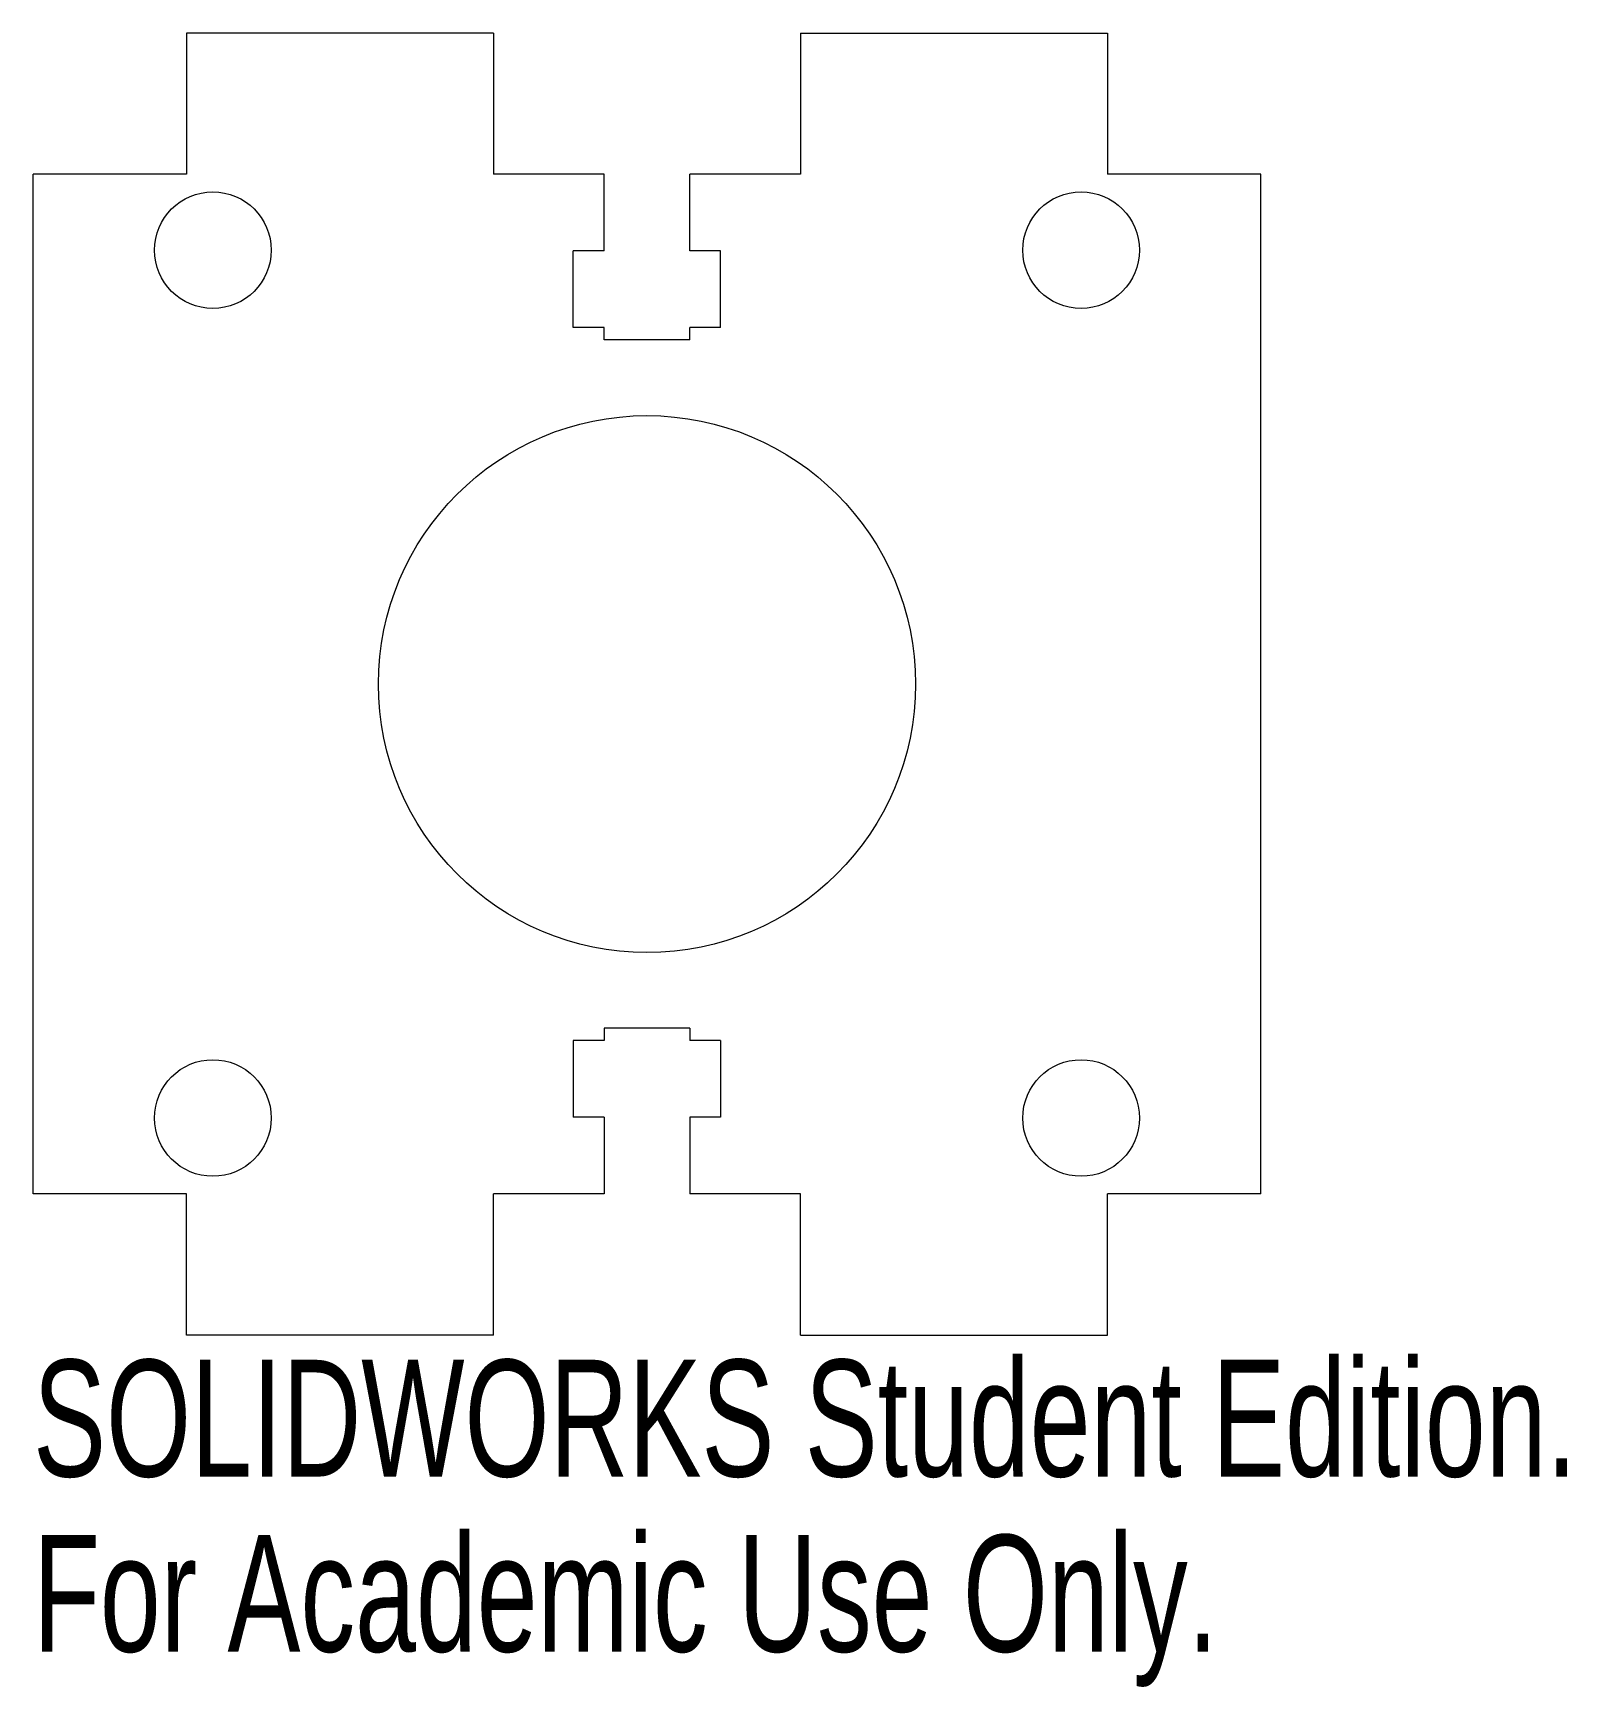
# Model space of a CAD drawing. Header units: inches. Extents: x -1 to 1.5, y -1.63 to 1.06.
import ezdxf

# ---------------------------------------------------------------- set-up
doc = ezdxf.new("R2010")
doc.units = ezdxf.units.IN
doc.header["$MEASUREMENT"] = 0
doc.styles.add('SLDTEXTSTYLE0', font='TXT', dxfattribs={"width": 0.7})

msp = doc.modelspace()

# ---------------------------------------------------------------- linework, layer by layer
at = {"color": 7, "linetype": 'Continuous', "lineweight": 15}
for p, q in [((-0.25, 1.0609), (-0.75, 1.0609)), ((-0.75, 1.0609), (-0.75, 0.8309)), ((-0.25, 1.0609), (-0.25, 0.8309)), ((0.25, 1.0609), (0.75, 1.0609)), ((0.25, 1.0609), (0.25, 0.8309)), ((0.75, 1.0609), (0.75, 0.8309)), ((-0.75, 0.8309), (-1, 0.8309)), ((-1, -0.8309), (-1, 0.8309)), ((-0.07, 0.8309), (-0.25, 0.8309)), ((-0.07, 0.7059), (-0.07, 0.8309)), ((0.25, 0.8309), (0.07, 0.8309)), ((0.07, 0.7059), (0.07, 0.8309)), ((1, 0.8309), (0.75, 0.8309)), ((1, -0.8309), (1, 0.8309)), ((-0.12, 0.5809), (-0.12, 0.7059)), ((-0.07, 0.7059), (-0.12, 0.7059)), ((0.12, 0.7059), (0.07, 0.7059)), ((0.12, 0.5809), (0.12, 0.7059)), ((-0.07, 0.5809), (-0.12, 0.5809)), ((-0.07, 0.5609), (-0.07, 0.5809)), ((0.12, 0.5809), (0.07, 0.5809)), ((0.07, 0.5609), (0.07, 0.5809)), ((0.07, 0.5609), (-0.07, 0.5609)), ((-0.07, -0.5609), (-0.07, -0.5809)), ((0.07, -0.5609), (-0.07, -0.5609)), ((0.07, -0.5609), (0.07, -0.5809)), ((-0.12, -0.5809), (-0.12, -0.7059)), ((-0.07, -0.5809), (-0.12, -0.5809)), ((0.12, -0.5809), (0.07, -0.5809)), ((0.12, -0.5809), (0.12, -0.7059)), ((-0.07, -0.7059), (-0.12, -0.7059)), ((-0.07, -0.7059), (-0.07, -0.8309)), ((0.12, -0.7059), (0.07, -0.7059)), ((0.07, -0.7059), (0.07, -0.8309)), ((-0.75, -0.8309), (-1, -0.8309)), ((-0.75, -1.0609), (-0.75, -0.8309)), ((-0.25, -1.0609), (-0.25, -0.8309)), ((-0.07, -0.8309), (-0.25, -0.8309)), ((0.25, -0.8309), (0.07, -0.8309)), ((0.25, -1.0609), (0.25, -0.8309)), ((0.75, -1.0609), (0.75, -0.8309)), ((1, -0.8309), (0.75, -0.8309)), ((-0.25, -1.0609), (-0.75, -1.0609)), ((0.25, -1.0609), (0.75, -1.0609))]:
    msp.add_line(p, q, dxfattribs=at)
for centre, radius in [((-0.7071, 0.7071), 0.095), ((0.7071, 0.7071), 0.095), ((0, 0), 0.4375), ((-0.7071, -0.7071), 0.095), ((0.7071, -0.7071), 0.095)]:
    msp.add_circle(centre, radius, dxfattribs=at)

# ---------------------------------------------------------------- texts
at = {"color": 7, "linetype": 'Continuous', "char_height": 0.1903, "attachment_point": 1, "style": 'SLDTEXTSTYLE0'}
for s, insert in [('SOLIDWORKS Student Edition.', (-1, -1.1011)), ('For Academic Use Only.', (-1, -1.3865))]:
    msp.add_mtext(s, dxfattribs=dict(at, insert=insert))

doc.saveas('drawing.dxf')
